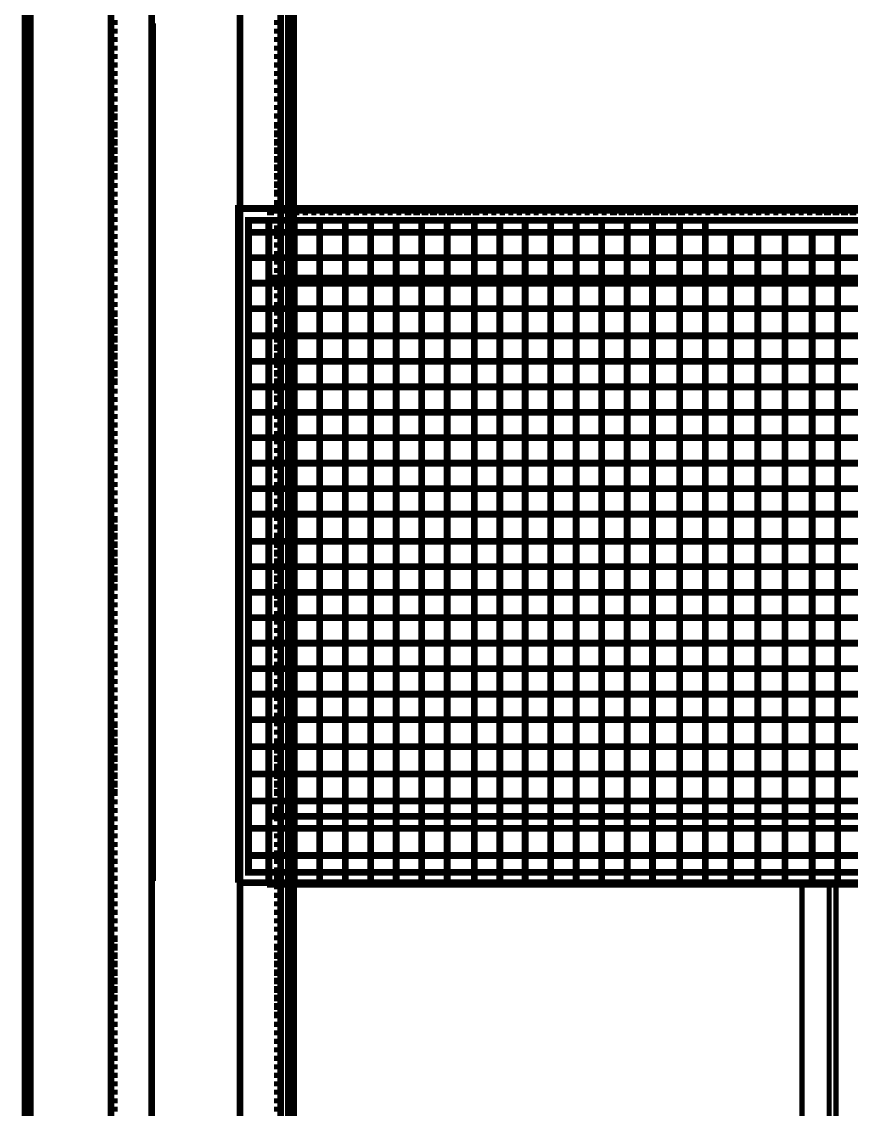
# Model space of a CAD drawing. Extents: x 0.4 to 11.4, y 0.4 to 16.2.
# Drawn here: x 3.484 to 4.298, y 9.002 to 10.069 of the extents above; entities that cross this region are included whole.
import ezdxf

# ---------------------------------------------------------------- set-up
doc = ezdxf.new("R2010")
doc.units = 0
doc.header["$MEASUREMENT"] = 0

msp = doc.modelspace()

# ---------------------------------------------------------------- linework, layer by layer
at = {"color": 0}
for points, const_width in [([(3.48942, 12.6895), (3.48942, 4.64947)], 0.01167), ([(3.74778, 12.6895), (3.74778, 5.34446)], 0.01167), ([(3.57113, 8.70443), (3.57113, 10.3578)], 0.00667), ([(3.61111, 8.70942), (3.61111, 10.3578)], 0.00667), ([(3.69775, 8.70942), (3.69775, 10.3544)], 0.00667), ([(3.73779, 8.70443), (3.73779, 10.3578)], 0.00667), ([(3.57443, 10.0661), (3.57443, 10.0711)], 0.00667), ([(3.73443, 10.0661), (3.73443, 10.0711)], 0.00667), ([(3.57443, 10.0578), (3.57443, 10.0628)], 0.00667), ([(3.57443, 10.0494), (3.57443, 10.0545)], 0.00667), ([(3.73443, 10.0578), (3.73443, 10.0628)], 0.00667), ([(3.73443, 10.0494), (3.73443, 10.0545)], 0.00667), ([(3.57443, 10.0411), (3.57443, 10.0461)], 0.00667), ([(3.73443, 10.0411), (3.73443, 10.0461)], 0.00667), ([(3.57443, 10.0328), (3.57443, 10.0378)], 0.00667), ([(3.73443, 10.0328), (3.73443, 10.0378)], 0.00667), ([(3.57443, 10.0245), (3.57443, 10.0295)], 0.00667), ([(3.57443, 10.0161), (3.57443, 10.0211)], 0.00667), ([(3.73443, 10.0245), (3.73443, 10.0295)], 0.00667), ([(3.73443, 10.0161), (3.73443, 10.0211)], 0.00667), ([(3.57443, 10.0078), (3.57443, 10.0128)], 0.00667), ([(3.73443, 10.0078), (3.73443, 10.0128)], 0.00667), ([(3.57443, 9.99946), (3.57443, 10.0044)], 0.00667), ([(3.73443, 9.99946), (3.73443, 10.0044)], 0.00667), ([(3.57443, 9.9911), (3.57443, 9.9961)], 0.00667), ([(3.73443, 9.9911), (3.73443, 9.9961)], 0.00667), ([(3.57443, 9.98112), (3.57443, 9.98779)], 0.00667), ([(3.57443, 9.97276), (3.57443, 9.97944)], 0.00667), ([(3.73443, 9.98281), (3.73443, 9.98779)], 0.00667), ([(3.73443, 9.97444), (3.73443, 9.97944)], 0.00667), ([(3.57443, 9.96446), (3.57443, 9.97114)], 0.00667), ([(3.73443, 9.96446), (3.73443, 9.97114)], 0.00667), ([(3.57443, 9.95611), (3.57443, 9.96278)], 0.00667), ([(3.73443, 9.95611), (3.73443, 9.96278)], 0.00667), ([(3.57443, 9.94775), (3.57443, 9.95443)], 0.00667), ([(3.57443, 9.93946), (3.57443, 9.94612)], 0.00667), ([(3.73443, 9.94775), (3.73443, 9.95443)], 0.00667), ([(3.73443, 9.93946), (3.73443, 9.94612)], 0.00667), ([(3.57443, 9.9311), (3.57443, 9.93778)], 0.00667), ([(3.73443, 9.9311), (3.73443, 9.93778)], 0.00667), ([(3.57443, 9.92279), (3.57443, 9.92947)], 0.00667), ([(3.73443, 9.92279), (3.73443, 9.92947)], 0.00667), ([(3.57443, 9.91444), (3.57443, 9.92111)], 0.00667), ([(3.73443, 9.91444), (3.73443, 9.92111)], 0.00667), ([(3.57443, 9.90608), (3.57443, 9.91114)], 0.00667), ([(3.73443, 9.90608), (3.73443, 9.91276)], 0.00667), ([(3.73443, 9.89779), (3.73443, 9.90446)], 0.00667), ([(3.57443, 9.89779), (3.57443, 9.90278)], 0.00667), ([(3.57443, 9.88943), (3.57443, 9.89442)], 0.00667), ([(3.73443, 9.88943), (3.73443, 9.89442)], 0.00667), ([(3.57443, 9.88112), (3.57443, 9.88613)], 0.00667), ([(4.35943, 9.88613), (3.69613, 9.88613), (3.69613, 9.35612)], 0.00667), ([(3.69613, 9.22444), (3.69613, 9.88613)], 0.00667), ([(3.72444, 9.88444), (4.78944, 9.88444)], 0.00667), ([(3.72444, 9.88276), (3.73112, 9.88276)], 0.00667), ([(3.73443, 9.88112), (3.73443, 9.88613)], 0.00667), ([(3.73443, 9.88276), (3.73942, 9.88276)], 0.00667), ([(3.74278, 9.88276), (3.74778, 9.88276)], 0.00667), ([(3.75108, 9.88276), (3.75613, 9.88276)], 0.00667), ([(3.75944, 9.88276), (3.76443, 9.88276)], 0.00667), ([(3.76779, 9.88276), (3.77279, 9.88276)], 0.00667), ([(3.7761, 9.88276), (3.78108, 9.88276)], 0.00667), ([(3.78444, 9.88276), (3.78944, 9.88276)], 0.00667), ([(3.79275, 9.88276), (3.79779, 9.88276)], 0.00667), ([(3.80111, 9.88276), (3.8061, 9.88276)], 0.00667), ([(3.80946, 9.88276), (3.81446, 9.88276)], 0.00667), ([(3.81776, 9.88276), (3.82275, 9.88276)], 0.00667), ([(3.82611, 9.88276), (3.83111, 9.88276)], 0.00667), ([(3.83442, 9.88276), (3.83946, 9.88276)], 0.00667), ([(3.84278, 9.88276), (3.84776, 9.88276)], 0.00667), ([(3.85113, 9.88276), (3.85612, 9.88276)], 0.00667), ([(3.85943, 9.88276), (3.8661, 9.88276)], 0.00667), ([(3.86778, 9.88276), (3.87446, 9.88276)], 0.00667), ([(3.87608, 9.88276), (3.88276, 9.88276)], 0.00667), ([(3.88444, 9.88276), (3.89111, 9.88276)], 0.00667), ([(3.89279, 9.88276), (3.89947, 9.88276)], 0.00667), ([(3.9011, 9.88276), (3.90776, 9.88276)], 0.00667), ([(3.90944, 9.88276), (3.91613, 9.88276)], 0.00667), ([(3.91775, 9.88276), (3.92443, 9.88276)], 0.00667), ([(3.92611, 9.88276), (3.93278, 9.88276)], 0.00667), ([(3.93608, 9.88276), (3.94114, 9.88276)], 0.00667), ([(3.94444, 9.88276), (3.94943, 9.88276)], 0.00667), ([(3.95281, 9.88276), (3.95779, 9.88276)], 0.00667), ([(3.9611, 9.88276), (3.9661, 9.88276)], 0.00667), ([(3.96946, 9.88276), (3.97444, 9.88276)], 0.00667), ([(3.97775, 9.88276), (3.98281, 9.88276)], 0.00667), ([(3.98611, 9.88276), (3.9911, 9.88276)], 0.00667), ([(3.99447, 9.88276), (3.99946, 9.88276)], 0.00667), ([(4.00276, 9.88276), (4.00776, 9.88276)], 0.00667), ([(4.01112, 9.88276), (4.01611, 9.88276)], 0.00667), ([(4.01942, 9.88276), (4.02447, 9.88276)], 0.00667), ([(4.02778, 9.88276), (4.03276, 9.88276)], 0.00667), ([(4.03614, 9.88276), (4.04113, 9.88276)], 0.00667), ([(4.04443, 9.88276), (4.04943, 9.88276)], 0.00667), ([(4.05279, 9.88276), (4.05778, 9.88276)], 0.00667), ([(4.06108, 9.88276), (4.06776, 9.88276)], 0.00667), ([(4.06944, 9.88276), (4.07611, 9.88276)], 0.00667), ([(4.07781, 9.88276), (4.08442, 9.88276)], 0.00667), ([(4.0861, 9.88276), (4.09278, 9.88276)], 0.00667), ([(4.09446, 9.88276), (4.10113, 9.88276)], 0.00667), ([(4.10275, 9.88276), (4.10943, 9.88276)], 0.00667), ([(4.11111, 9.88276), (4.11778, 9.88276)], 0.00667), ([(4.11947, 9.88276), (4.12608, 9.88276)], 0.00667), ([(4.12776, 9.88276), (4.13444, 9.88276)], 0.00667), ([(4.13781, 9.88276), (4.14279, 9.88276)], 0.00667), ([(4.14611, 9.88276), (4.1511, 9.88276)], 0.00667), ([(4.15446, 9.88276), (4.15944, 9.88276)], 0.00667), ([(4.16276, 9.88276), (4.16775, 9.88276)], 0.00667), ([(4.17111, 9.88276), (4.17611, 9.88276)], 0.00667), ([(4.17947, 9.88276), (4.18446, 9.88276)], 0.00667), ([(4.18778, 9.88276), (4.19276, 9.88276)], 0.00667), ([(4.19613, 9.88276), (4.20111, 9.88276)], 0.00667), ([(4.20443, 9.88276), (4.20942, 9.88276)], 0.00667), ([(4.21278, 9.88276), (4.21778, 9.88276)], 0.00667), ([(4.22114, 9.88276), (4.22613, 9.88276)], 0.00667), ([(4.22944, 9.88276), (4.23443, 9.88276)], 0.00667), ([(4.23779, 9.88276), (4.24278, 9.88276)], 0.00667), ([(4.2461, 9.88276), (4.25108, 9.88276)], 0.00667), ([(4.25444, 9.88276), (4.25944, 9.88276)], 0.00667), ([(4.26281, 9.88276), (4.26942, 9.88276)], 0.00667), ([(4.27111, 9.88276), (4.27778, 9.88276)], 0.00667), ([(4.27946, 9.88276), (4.28614, 9.88276)], 0.00667), ([(4.28776, 9.88276), (4.29443, 9.88276)], 0.00667), ([(4.29611, 9.88276), (4.30279, 9.88276)], 0.00667), ([(3.57443, 9.87278), (3.57443, 9.87776)], 0.00667), ([(3.72613, 9.87446), (3.72613, 9.22444)], 0.00667), ([(3.73443, 9.87278), (3.73443, 9.87776)], 0.00667), ([(3.75108, 9.87446), (3.75108, 9.22444)], 0.00667), ([(3.7761, 9.87446), (3.7761, 9.22444)], 0.00667), ([(3.80111, 9.87446), (3.80111, 9.22444)], 0.00667), ([(3.82611, 9.87446), (3.82611, 9.22444)], 0.00667), ([(3.85113, 9.87446), (3.85113, 9.22444)], 0.00667), ([(3.87608, 9.87446), (3.87608, 9.22444)], 0.00667), ([(3.9011, 9.87446), (3.9011, 9.22444)], 0.00667), ([(3.92779, 9.87446), (3.92779, 9.22444)], 0.00667), ([(3.95281, 9.87446), (3.95281, 9.22444)], 0.00667), ([(3.97775, 9.87446), (3.97775, 9.22444)], 0.00667), ([(4.00276, 9.87446), (4.00276, 9.22444)], 0.00667), ([(4.02778, 9.87446), (4.02778, 9.22444)], 0.00667), ([(4.05279, 9.87446), (4.05279, 9.22444)], 0.00667), ([(4.07781, 9.87446), (4.07781, 9.22444)], 0.00667), ([(4.10275, 9.87446), (4.10275, 9.22444)], 0.00667), ([(4.12944, 9.87446), (4.12944, 9.22444)], 0.00667), ([(4.15446, 9.87446), (4.15446, 9.22444)], 0.00667), ([(3.57443, 9.86442), (3.57443, 9.86947)], 0.00667), ([(3.57443, 9.85612), (3.57443, 9.86111)], 0.00667), ([(3.70611, 9.86279), (4.35943, 9.86279)], 0.00667), ([(3.73443, 9.86442), (3.73443, 9.86947)], 0.00667), ([(3.73443, 9.85612), (3.73443, 9.86111)], 0.00667), ([(4.17947, 9.86442), (4.17947, 9.22444)], 0.00667), ([(4.20611, 9.86442), (4.20611, 9.22444)], 0.00667), ([(4.23281, 9.86442), (4.23281, 9.22444)], 0.00667), ([(4.25944, 9.86442), (4.25944, 9.22444)], 0.00667), ([(4.28444, 9.86442), (4.28444, 9.22444)], 0.00667), ([(3.57443, 9.84776), (3.57443, 9.85275)], 0.00667), ([(3.73443, 9.84776), (3.73443, 9.85275)], 0.00667), ([(3.57443, 9.83946), (3.57443, 9.84446)], 0.00667), ([(3.73443, 9.83946), (3.73443, 9.84446)], 0.00667), ([(3.57443, 9.83111), (3.57443, 9.8361)], 0.00667), ([(3.70611, 9.83778), (4.35943, 9.83778)], 0.00667), ([(3.73443, 9.83111), (3.73443, 9.8361)], 0.00667), ([(3.57443, 9.82275), (3.57443, 9.82781)], 0.00667), ([(3.57443, 9.81446), (3.57443, 9.81944)], 0.00667), ([(3.72444, 9.81776), (4.78944, 9.81776)], 0.00667), ([(3.73443, 9.82275), (3.73443, 9.82781)], 0.00667), ([(3.73443, 9.81446), (3.73443, 9.81944)], 0.00667), ([(3.57443, 9.8061), (3.57443, 9.81108)], 0.00667), ([(3.70611, 9.81278), (4.35943, 9.81278)], 0.00667), ([(3.73443, 9.8061), (3.73443, 9.81108)], 0.00667), ([(3.57443, 9.79779), (3.57443, 9.80279)], 0.00667), ([(3.73443, 9.79779), (3.73443, 9.80279)], 0.00667), ([(3.57443, 9.78944), (3.57443, 9.79443)], 0.00667), ([(3.57443, 9.77946), (3.57443, 9.78614)], 0.00667), ([(3.70611, 9.78776), (4.35943, 9.78776)], 0.00667), ([(3.73443, 9.78944), (3.73443, 9.79443)], 0.00667), ([(3.73443, 9.78108), (3.73443, 9.78614)], 0.00667), ([(3.57443, 9.77111), (3.57443, 9.77778)], 0.00667), ([(3.73443, 9.77279), (3.73443, 9.77778)], 0.00667), ([(3.57443, 9.76281), (3.57443, 9.76942)], 0.00667), ([(3.73443, 9.76281), (3.73443, 9.76942)], 0.00667), ([(3.57443, 9.75444), (3.57443, 9.76113)], 0.00667), ([(3.70611, 9.76113), (4.35943, 9.76113)], 0.00667), ([(3.73443, 9.75444), (3.73443, 9.76113)], 0.00667), ([(3.57443, 9.7461), (3.57443, 9.75276)], 0.00667), ([(3.57443, 9.73779), (3.57443, 9.74447)], 0.00667), ([(3.73443, 9.7461), (3.73443, 9.75276)], 0.00667), ([(3.73443, 9.73779), (3.73443, 9.74447)], 0.00667), ([(3.57443, 9.72944), (3.57443, 9.73611)], 0.00667), ([(3.70611, 9.73611), (4.35943, 9.73611)], 0.00667), ([(3.73443, 9.72944), (3.73443, 9.73611)], 0.00667), ([(3.57443, 9.72114), (3.57443, 9.72775)], 0.00667), ([(3.73443, 9.72114), (3.73443, 9.72775)], 0.00667), ([(3.57443, 9.71278), (3.57443, 9.71946)], 0.00667), ([(3.70611, 9.7111), (4.35943, 9.7111)], 0.00667), ([(3.73443, 9.71278), (3.73443, 9.71946)], 0.00667), ([(3.73443, 9.70443), (3.73443, 9.7111)], 0.00667), ([(3.57443, 9.70443), (3.57443, 9.70942)], 0.00667), ([(3.57443, 9.69612), (3.57443, 9.70111)], 0.00667), ([(3.73443, 9.69612), (3.73443, 9.70281)], 0.00667), ([(3.57443, 9.68778), (3.57443, 9.69276)], 0.00667), ([(3.73443, 9.68778), (3.73443, 9.69276)], 0.00667), ([(3.57443, 9.67947), (3.57443, 9.68446)], 0.00667), ([(3.70611, 9.68608), (4.35943, 9.68608)], 0.00667), ([(3.73443, 9.67947), (3.73443, 9.68446)], 0.00667), ([(3.57443, 9.67111), (3.57443, 9.67611)], 0.00667), ([(3.73443, 9.67111), (3.73443, 9.67611)], 0.00667), ([(3.57443, 9.66276), (3.57443, 9.66775)], 0.00667), ([(3.57443, 9.65446), (3.57443, 9.65944)], 0.00667), ([(3.70611, 9.66114), (4.35943, 9.66114)], 0.00667), ([(3.73443, 9.66276), (3.73443, 9.66775)], 0.00667), ([(3.73443, 9.65446), (3.73443, 9.65944)], 0.00667), ([(3.57443, 9.64611), (3.57443, 9.6511)], 0.00667), ([(3.73443, 9.64611), (3.73443, 9.6511)], 0.00667), ([(3.57443, 9.63781), (3.57443, 9.64279)], 0.00667), ([(3.73443, 9.63781), (3.73443, 9.64279)], 0.00667), ([(3.57443, 9.62944), (3.57443, 9.63444)], 0.00667), ([(3.57443, 9.6211), (3.57443, 9.62608)], 0.00667), ([(3.70611, 9.63613), (4.35943, 9.63613)], 0.00667), ([(3.73443, 9.62944), (3.73443, 9.63444)], 0.00667), ([(3.73443, 9.6211), (3.73443, 9.62608)], 0.00667), ([(3.57443, 9.61279), (3.57443, 9.61778)], 0.00667), ([(3.73443, 9.61279), (3.73443, 9.61778)], 0.00667), ([(3.57443, 9.60444), (3.57443, 9.60943)], 0.00667), ([(3.70611, 9.61111), (4.35943, 9.61111)], 0.00667), ([(3.73443, 9.60444), (3.73443, 9.60943)], 0.00667), ([(3.57443, 9.59614), (3.57443, 9.60113)], 0.00667), ([(3.73443, 9.59614), (3.73443, 9.60113)], 0.00667), ([(3.57443, 9.58778), (3.57443, 9.59278)], 0.00667), ([(3.57443, 9.57781), (3.57443, 9.58442)], 0.00667), ([(3.70611, 9.5861), (4.35943, 9.5861)], 0.00667), ([(3.73443, 9.58778), (3.73443, 9.59278)], 0.00667), ([(3.73443, 9.57943), (3.73443, 9.58442)], 0.00667), ([(3.57443, 9.56944), (3.57443, 9.57611)], 0.00667), ([(3.73443, 9.57112), (3.73443, 9.57611)], 0.00667), ([(3.57443, 9.56108), (3.57443, 9.56776)], 0.00667), ([(3.73443, 9.56108), (3.73443, 9.56776)], 0.00667), ([(3.57443, 9.55279), (3.57443, 9.55946)], 0.00667), ([(3.57443, 9.54443), (3.57443, 9.55111)], 0.00667), ([(3.70611, 9.55946), (4.35943, 9.55946)], 0.00667), ([(3.73443, 9.55279), (3.73443, 9.55946)], 0.00667), ([(3.73443, 9.54443), (3.73443, 9.55111)], 0.00667), ([(3.57443, 9.53614), (3.57443, 9.54275)], 0.00667), ([(3.73443, 9.53614), (3.73443, 9.54275)], 0.00667), ([(3.57443, 9.52778), (3.57443, 9.53444)], 0.00667), ([(3.70611, 9.53444), (4.35943, 9.53444)], 0.00667), ([(3.73443, 9.52778), (3.73443, 9.53444)], 0.00667), ([(3.57443, 9.51942), (3.57443, 9.5261)], 0.00667), ([(3.73443, 9.51942), (3.73443, 9.5261)], 0.00667), ([(3.57443, 9.51113), (3.57443, 9.51779)], 0.00667), ([(3.70611, 9.50944), (4.35943, 9.50944)], 0.00667), ([(3.73443, 9.51113), (3.73443, 9.51779)], 0.00667), ([(3.73443, 9.50276), (3.73443, 9.50944)], 0.00667), ([(3.57443, 9.50276), (3.57443, 9.50776)], 0.00667), ([(3.57443, 9.49447), (3.57443, 9.49946)], 0.00667), ([(3.73443, 9.49447), (3.73443, 9.50108)], 0.00667), ([(3.57443, 9.48611), (3.57443, 9.4911)], 0.00667), ([(3.73443, 9.48611), (3.73443, 9.4911)], 0.00667), ([(3.57443, 9.47775), (3.57443, 9.48281)], 0.00667), ([(3.70611, 9.48443), (4.35943, 9.48443)], 0.00667), ([(3.73443, 9.47775), (3.73443, 9.48281)], 0.00667), ([(3.57443, 9.46946), (3.57443, 9.47444)], 0.00667), ([(3.57443, 9.4611), (3.57443, 9.4661)], 0.00667), ([(3.73443, 9.46946), (3.73443, 9.47444)], 0.00667), ([(3.73443, 9.4611), (3.73443, 9.4661)], 0.00667), ([(3.57443, 9.45281), (3.57443, 9.45779)], 0.00667), ([(3.70611, 9.45942), (4.35943, 9.45942)], 0.00667), ([(3.73443, 9.45281), (3.73443, 9.45779)], 0.00667), ([(3.57443, 9.44444), (3.57443, 9.44943)], 0.00667), ([(3.73443, 9.44444), (3.73443, 9.44943)], 0.00667), ([(3.57443, 9.43608), (3.57443, 9.44114)], 0.00667), ([(3.70611, 9.43446), (4.35943, 9.43446)], 0.00667), ([(3.73443, 9.43608), (3.73443, 9.44114)], 0.00667), ([(3.57443, 9.42779), (3.57443, 9.43278)], 0.00667), ([(3.57443, 9.41943), (3.57443, 9.42443)], 0.00667), ([(3.73443, 9.42779), (3.73443, 9.43278)], 0.00667), ([(3.73443, 9.41943), (3.73443, 9.42443)], 0.00667), ([(3.57443, 9.41114), (3.57443, 9.41613)], 0.00667), ([(3.73443, 9.41114), (3.73443, 9.41613)], 0.00667), ([(3.57443, 9.40278), (3.57443, 9.40776)], 0.00667), ([(3.70611, 9.40944), (4.35943, 9.40944)], 0.00667), ([(3.73443, 9.40278), (3.73443, 9.40776)], 0.00667), ([(3.57443, 9.39442), (3.57443, 9.39947)], 0.00667), ([(3.57443, 9.38613), (3.57443, 9.39111)], 0.00667), ([(3.73443, 9.39442), (3.73443, 9.39947)], 0.00667), ([(3.73443, 9.38613), (3.73443, 9.39111)], 0.00667), ([(3.57443, 9.37608), (3.57443, 9.38276)], 0.00667), ([(3.70611, 9.38444), (4.35943, 9.38444)], 0.00667), ([(3.73443, 9.37776), (3.73443, 9.38276)], 0.00667), ([(3.57443, 9.36778), (3.57443, 9.37446)], 0.00667), ([(3.73443, 9.36947), (3.73443, 9.37446)], 0.00667), ([(3.57443, 9.35943), (3.57443, 9.3661)], 0.00667), ([(3.73443, 9.35943), (3.73443, 9.3661)], 0.00667), ([(3.57443, 9.35113), (3.57443, 9.35781)], 0.00667), ([(3.57443, 9.34278), (3.57443, 9.34944)], 0.00667), ([(3.70611, 9.35781), (4.35943, 9.35781)], 0.00667), ([(3.73443, 9.35113), (3.73443, 9.35781)], 0.00667), ([(3.73443, 9.34278), (3.73443, 9.34944)], 0.00667), ([(3.57443, 9.33442), (3.57443, 9.3411)], 0.00667), ([(3.73443, 9.33442), (3.73443, 9.3411)], 0.00667), ([(3.57443, 9.32611), (3.57443, 9.33279)], 0.00667), ([(3.70611, 9.33111), (4.35943, 9.33111)], 0.00667), ([(3.73443, 9.32611), (3.73443, 9.33279)], 0.00667), ([(3.57443, 9.31776), (3.57443, 9.32443)], 0.00667), ([(3.57443, 9.30946), (3.57443, 9.31614)], 0.00667), ([(3.73443, 9.31776), (3.73443, 9.32443)], 0.00667), ([(3.73443, 9.30946), (3.73443, 9.31614)], 0.00667), ([(3.57443, 9.30111), (3.57443, 9.3061)], 0.00667), ([(3.73443, 9.30111), (3.73443, 9.30778)], 0.00667), ([(3.57443, 9.29275), (3.57443, 9.29779)], 0.00667), ([(3.70611, 9.30447), (4.35943, 9.30447)], 0.00667), ([(3.73443, 9.29275), (3.73443, 9.29943)], 0.00667), ([(3.57443, 9.28444), (3.57443, 9.28944)], 0.00667), ([(3.72444, 9.28944), (4.78944, 9.28944)], 0.00667), ([(3.73443, 9.28444), (3.73443, 9.28944)], 0.00667), ([(3.57443, 9.2761), (3.57443, 9.28108)], 0.00667), ([(3.70611, 9.27778), (4.35943, 9.27778)], 0.00667), ([(3.73443, 9.2761), (3.73443, 9.28108)], 0.00667), ([(3.57443, 9.26779), (3.57443, 9.27279)], 0.00667), ([(3.57443, 9.25944), (3.57443, 9.26443)], 0.00667), ([(3.73443, 9.26779), (3.73443, 9.27279)], 0.00667), ([(3.73443, 9.25944), (3.73443, 9.26443)], 0.00667), ([(3.57443, 9.25108), (3.57443, 9.25612)], 0.00667), ([(3.73443, 9.25108), (3.73443, 9.25612)], 0.00667), ([(3.57443, 9.24278), (3.57443, 9.24778)], 0.00667), ([(3.70611, 9.25108), (4.35943, 9.25108)], 0.00667), ([(3.73443, 9.24278), (3.73443, 9.24778)], 0.00667), ([(3.57443, 9.23443), (3.57443, 9.23942)], 0.00667), ([(3.57443, 9.22613), (3.57443, 9.23112)], 0.00667), ([(3.73443, 9.23443), (3.73443, 9.23942)], 0.00667), ([(3.73443, 9.22613), (3.73443, 9.23112)], 0.00667), ([(3.57443, 9.21778), (3.57443, 9.22276)], 0.00667), ([(3.69613, 9.22444), (4.35943, 9.22444)], 0.00667), ([(3.72444, 9.22444), (3.73112, 9.22444)], 0.00667), ([(3.72444, 9.22276), (4.78944, 9.22276)], 0.00667), ([(3.73443, 9.22444), (3.73942, 9.22444)], 0.00667), ([(3.73443, 9.21778), (3.73443, 9.22276)], 0.00667), ([(3.74278, 9.22444), (3.74778, 9.22444)], 0.00667), ([(3.75108, 9.22444), (3.75613, 9.22444)], 0.00667), ([(3.75944, 9.22444), (3.76443, 9.22444)], 0.00667), ([(3.76779, 9.22444), (3.77279, 9.22444)], 0.00667), ([(3.7761, 9.22444), (3.78108, 9.22444)], 0.00667), ([(3.78444, 9.22444), (3.78944, 9.22444)], 0.00667), ([(3.79275, 9.22444), (3.79779, 9.22444)], 0.00667), ([(3.80111, 9.22444), (3.8061, 9.22444)], 0.00667), ([(3.80946, 9.22444), (3.81446, 9.22444)], 0.00667), ([(3.81776, 9.22444), (3.82275, 9.22444)], 0.00667), ([(3.82611, 9.22444), (3.83111, 9.22444)], 0.00667), ([(3.83442, 9.22444), (3.83946, 9.22444)], 0.00667), ([(3.84278, 9.22444), (3.84776, 9.22444)], 0.00667), ([(3.85113, 9.22444), (3.85612, 9.22444)], 0.00667), ([(3.85943, 9.22444), (3.8661, 9.22444)], 0.00667), ([(3.86778, 9.22444), (3.87446, 9.22444)], 0.00667), ([(3.87608, 9.22444), (3.88276, 9.22444)], 0.00667), ([(3.88444, 9.22444), (3.89111, 9.22444)], 0.00667), ([(3.89279, 9.22444), (3.89947, 9.22444)], 0.00667), ([(3.9011, 9.22444), (3.90776, 9.22444)], 0.00667), ([(3.90944, 9.22444), (3.91613, 9.22444)], 0.00667), ([(3.91775, 9.22444), (3.92443, 9.22444)], 0.00667), ([(3.92611, 9.22444), (3.93278, 9.22444)], 0.00667), ([(3.93608, 9.22444), (3.94114, 9.22444)], 0.00667), ([(3.94444, 9.22444), (3.94943, 9.22444)], 0.00667), ([(3.95281, 9.22444), (3.95779, 9.22444)], 0.00667), ([(3.9611, 9.22444), (3.9661, 9.22444)], 0.00667), ([(3.96946, 9.22444), (3.97444, 9.22444)], 0.00667), ([(3.97775, 9.22444), (3.98281, 9.22444)], 0.00667), ([(3.98611, 9.22444), (3.9911, 9.22444)], 0.00667), ([(3.99447, 9.22444), (3.99946, 9.22444)], 0.00667), ([(4.00276, 9.22444), (4.00776, 9.22444)], 0.00667), ([(4.01112, 9.22444), (4.01611, 9.22444)], 0.00667), ([(4.01942, 9.22444), (4.02447, 9.22444)], 0.00667), ([(4.02778, 9.22444), (4.03276, 9.22444)], 0.00667), ([(4.03614, 9.22444), (4.04113, 9.22444)], 0.00667), ([(4.04443, 9.22444), (4.04943, 9.22444)], 0.00667), ([(4.05279, 9.22444), (4.05778, 9.22444)], 0.00667), ([(4.06108, 9.22444), (4.06776, 9.22444)], 0.00667), ([(4.06944, 9.22444), (4.07611, 9.22444)], 0.00667), ([(4.07781, 9.22444), (4.08442, 9.22444)], 0.00667), ([(4.0861, 9.22444), (4.09278, 9.22444)], 0.00667), ([(4.09446, 9.22444), (4.10113, 9.22444)], 0.00667), ([(4.10275, 9.22444), (4.10943, 9.22444)], 0.00667), ([(4.11111, 9.22444), (4.11778, 9.22444)], 0.00667), ([(4.11947, 9.22444), (4.12608, 9.22444)], 0.00667), ([(4.12776, 9.22444), (4.13444, 9.22444)], 0.00667), ([(4.13781, 9.22444), (4.14279, 9.22444)], 0.00667), ([(4.14611, 9.22444), (4.1511, 9.22444)], 0.00667), ([(4.15446, 9.22444), (4.15944, 9.22444)], 0.00667), ([(4.16276, 9.22444), (4.16775, 9.22444)], 0.00667), ([(4.17111, 9.22444), (4.17611, 9.22444)], 0.00667), ([(4.17947, 9.22444), (4.18446, 9.22444)], 0.00667), ([(4.18778, 9.22444), (4.19276, 9.22444)], 0.00667), ([(4.19613, 9.22444), (4.20111, 9.22444)], 0.00667), ([(4.20443, 9.22444), (4.20942, 9.22444)], 0.00667), ([(4.21278, 9.22444), (4.21778, 9.22444)], 0.00667), ([(4.22114, 9.22444), (4.22613, 9.22444)], 0.00667), ([(4.22944, 9.22444), (4.23443, 9.22444)], 0.00667), ([(4.23779, 9.22444), (4.24278, 9.22444)], 0.00667), ([(4.2461, 9.22444), (4.25108, 9.22444)], 0.00667), ([(4.24946, 8.99447), (4.24946, 9.22613)], 0.005), ([(4.25444, 9.22444), (4.25944, 9.22444)], 0.00667), ([(4.26281, 9.22444), (4.26942, 9.22444)], 0.00667), ([(4.27111, 9.22444), (4.27778, 9.22444)], 0.00667), ([(4.2761, 8.99447), (4.2761, 9.22613)], 0.005), ([(4.27946, 9.22444), (4.28614, 9.22444)], 0.00667), ([(4.28276, 8.99447), (4.28276, 9.22613)], 0.005), ([(4.28776, 9.22444), (4.29443, 9.22444)], 0.00667), ([(4.29611, 9.22444), (4.30279, 9.22444)], 0.00667), ([(3.57443, 9.20942), (3.57443, 9.21446)], 0.00667), ([(3.73443, 9.20942), (3.73443, 9.21446)], 0.00667), ([(3.57443, 9.20111), (3.57443, 9.20611)], 0.00667), ([(3.73443, 9.20111), (3.73443, 9.20611)], 0.00667), ([(3.57443, 9.19276), (3.57443, 9.19775)], 0.00667), ([(3.57443, 9.18446), (3.57443, 9.18946)], 0.00667), ([(3.73443, 9.19276), (3.73443, 9.19775)], 0.00667), ([(3.73443, 9.18446), (3.73443, 9.18946)], 0.00667), ([(3.57443, 9.17611), (3.57443, 9.1811)], 0.00667), ([(3.73443, 9.17611), (3.73443, 9.1811)], 0.00667), ([(3.57443, 9.16613), (3.57443, 9.17279)], 0.00667), ([(3.73443, 9.16775), (3.73443, 9.17279)], 0.00667), ([(3.57443, 9.15776), (3.57443, 9.16444)], 0.00667), ([(3.57443, 9.14947), (3.57443, 9.15608)], 0.00667), ([(3.73443, 9.15776), (3.73443, 9.16444)], 0.00667), ([(3.73443, 9.14947), (3.73443, 9.15608)], 0.00667), ([(3.57443, 9.14111), (3.57443, 9.14779)], 0.00667), ([(3.73443, 9.14111), (3.73443, 9.14779)], 0.00667), ([(3.57443, 9.13276), (3.57443, 9.13943)], 0.00667), ([(3.73443, 9.13276), (3.73443, 9.13943)], 0.00667), ([(3.57443, 9.12446), (3.57443, 9.13112)], 0.00667), ([(3.73443, 9.12446), (3.73443, 9.13112)], 0.00667), ([(3.57443, 9.1161), (3.57443, 9.12278)], 0.00667), ([(3.57443, 9.10781), (3.57443, 9.11442)], 0.00667), ([(3.73443, 9.1161), (3.73443, 9.12278)], 0.00667), ([(3.73443, 9.10781), (3.73443, 9.11442)], 0.00667), ([(3.57443, 9.09944), (3.57443, 9.10444)], 0.00667), ([(3.73443, 9.09944), (3.73443, 9.10612)], 0.00667), ([(3.57443, 9.0911), (3.57443, 9.09614)], 0.00667), ([(3.73443, 9.0911), (3.73443, 9.09776)], 0.00667), ([(3.57443, 9.08279), (3.57443, 9.08778)], 0.00667), ([(3.73443, 9.08279), (3.73443, 9.08778)], 0.00667), ([(3.57443, 9.07443), (3.57443, 9.07943)], 0.00667), ([(3.57443, 9.06614), (3.57443, 9.07112)], 0.00667), ([(3.73443, 9.07443), (3.73443, 9.07943)], 0.00667), ([(3.73443, 9.06614), (3.73443, 9.07112)], 0.00667), ([(3.57443, 9.05778), (3.57443, 9.06278)], 0.00667), ([(3.73443, 9.05778), (3.73443, 9.06278)], 0.00667), ([(3.57443, 9.04943), (3.57443, 9.05447)], 0.00667), ([(3.73443, 9.04943), (3.73443, 9.05447)], 0.00667), ([(3.57443, 9.04113), (3.57443, 9.04611)], 0.00667), ([(3.73443, 9.04113), (3.73443, 9.04611)], 0.00667), ([(3.57443, 9.03276), (3.57443, 9.03776)], 0.00667), ([(3.57443, 9.02447), (3.57443, 9.02946)], 0.00667), ([(3.73443, 9.03276), (3.73443, 9.03776)], 0.00667), ([(3.73443, 9.02447), (3.73443, 9.02946)], 0.00667), ([(3.57443, 9.01611), (3.57443, 9.02111)], 0.00667), ([(3.73443, 9.01611), (3.73443, 9.02111)], 0.00667), ([(3.57443, 9.00776), (3.57443, 9.01281)], 0.00667), ([(3.73443, 9.00776), (3.73443, 9.01281)], 0.00667), ([(3.57443, 8.99946), (3.57443, 9.00444)], 0.00667), ([(3.73443, 8.99946), (3.73443, 9.00444)], 0.00667)]:
    msp.add_lwpolyline(points, dxfattribs=dict(at, const_width=const_width))
msp.add_lwpolyline([(3.61442, 10.0678), (3.61442, 9.22613)], dxfattribs=at)
at = {"color": 0, "const_width": 0.00667}
msp.add_lwpolyline([(4.34944, 9.23443), (4.34944, 9.87446), (3.70611, 9.87446), (3.70611, 9.23443), (4.34944, 9.23443)], close=True, dxfattribs=at)

doc.saveas('drawing.dxf')
